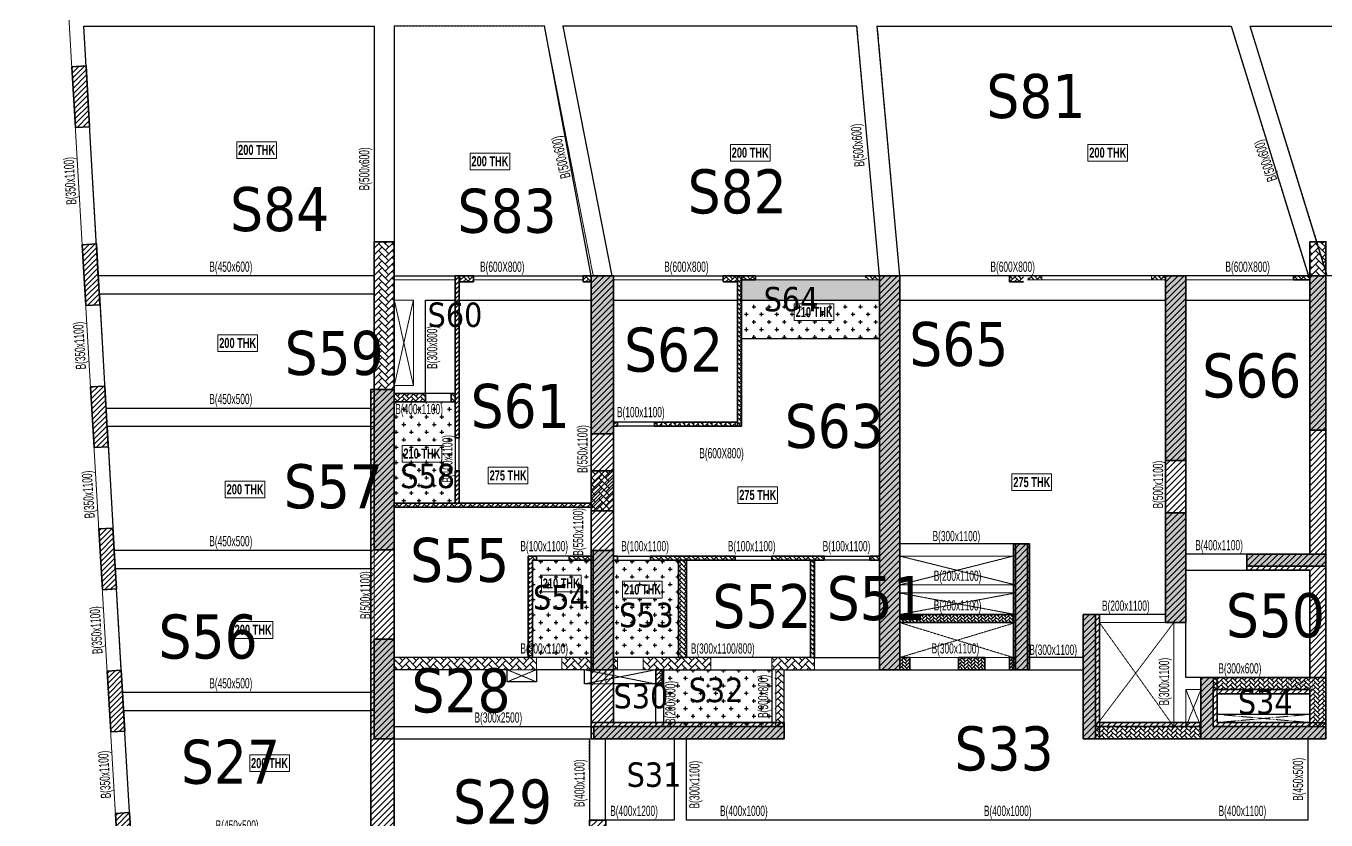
# Model space of a CAD drawing. Header units: millimetres. Extents: x 12 to 66676, y 38 to 58670.
# Drawn here: x 152 to 32175, y 19631 to 39182 of the extents above; entities that cross this region are included whole.
import ezdxf

# ---------------------------------------------------------------- set-up
doc = ezdxf.new("R2010")
doc.units = ezdxf.units.MM
doc.linetypes.add('HIDDEN', pattern=[0.375, 0.25, -0.125])
for name, color, linetype, lineweight in [('A-FLOR-IDEN', 11, 'Continuous', 9), ('A-HIDD-ABVE', 8, 'HIDDEN', 20), ('S-BEAM', 7, 'Continuous', 18), ('S-BEAM-IDEN', 2, 'Continuous', 9), ('S-COL HATCH', 9, 'Continuous', 0), ('S-COLS', 5, 'Continuous', 35), ('S-WALL', 4, 'Continuous', 18)]:
    doc.layers.add(name, color=color, linetype=linetype, lineweight=lineweight)
for name, color, linetype in [('changes', 7, 'Continuous'), ('S-CUTOUT', 1, 'Continuous'), ('SUNK SLAB', 8, 'Continuous')]:
    doc.layers.add(name, color=color, linetype=linetype)
doc.styles.add('Dim.s & Anno.(Misc.)', font='ARIALN.TTF')
doc.styles.add('Swis721 LtCn BT', font='swisscl.ttf', dxfattribs={"width": 0.9, "height": 233.355162})
doc.styles.add('Swis721 LtCn BT_B', font='', dxfattribs={"width": 0.9, "height": 246.918336})
doc.styles.get('Swis721 LtCn BT_B').set_extended_font_data('Swis721 LtCn BT', bold=True)
pattern_1 = [(45, (-31699446.87, 20890861.25), (-75.1300955, 75.1300955), [])]
pattern_2 = [(45, (-31802317.5, 20729084.55), (0, 169.7056275), [360, -120]), (135, (-31802232.65, 20729169.4), (1e-14, 169.7056275), [360, -120])]
pattern_3 = [(45, (-31802317.5, 20729084.55), (0, 113.13708499), [240, -80]), (135, (-31802260.93, 20729141.12), (9e-15, 113.13708499), [240, -80])]
pattern_4 = [(45, (-15037.47, -17858.63), (0, 107.76307), [228.6, -76.2]), (135, (-14983.584, -17804.75), (7e-15, 107.76307), [228.6, -76.2])]
pattern_5 = [(45, (-15037.89, -17858.63), (0, 107.76307), [228.6, -76.2]), (135, (-14984.01, -17804.744), (7e-15, 107.76307), [228.6, -76.2])]
pattern_6 = [(45, (-31235527.81, 20855355.09), (-66.29126074, 66.29126074), [])]
pattern_7 = [(0, (-31345463.11, 21127995.8), (187.5, 187.5), [93.75, -281.25]), (90, (-31345416.23, 21127948.93), (-187.5, 187.5), [93.75, -281.25])]
pattern_8 = [(45, (-31785796.62, 20745915.18), (0, 113.13708499), [240, -80]), (135, (-31785740.05, 20745971.75), (9e-15, 113.13708499), [240, -80])]

# ---------------------------------------------------------------- blocks, each defined once
blk = doc.blocks.new('A$Cd226b1b4')
at = {"layer": 'S-COL HATCH', "transparency": 33554687}
h = blk.add_hatch(dxfattribs=at)
h.set_pattern_fill('ANSI31', color=256, scale=850)
h.set_pattern_definition(pattern_1)
h.paths.add_polyline_path([(5425, 10925), (5425, 10525), (10175, 10525), (10175, 10925)])
h.paths.add_polyline_path([(5425, 10925), (5975, 10925), (5975, 21925), (5425, 21925)])
h = blk.add_hatch(dxfattribs=at)
h.set_pattern_fill('ANSI31', color=256, scale=850)
h.set_pattern_definition(pattern_1)
h.paths.add_polyline_path([(12525, 12225), (13025, 12225), (13025, 21925), (12525, 21925)])
h = blk.add_hatch(dxfattribs=at)
h.set_pattern_fill('ANSI31', color=256, scale=850)
h.set_pattern_definition(pattern_1)
h.paths.add_polyline_path([(19575, 13385), (20075, 13385), (20075, 21925), (19575, 21925)])
h = blk.add_hatch(dxfattribs=at)
h.set_pattern_fill('ANSI31', color=256, scale=850)
h.set_pattern_definition(pattern_1)
h.paths.add_polyline_path([(23525, 21925), (23125, 21925), (23125, 15075), (21575, 15075), (21575, 14675), (23125, 14675), (23125, 12035), (23525, 12035)])
h = blk.add_hatch(dxfattribs=at)
h.set_pattern_fill('ANSI31', color=256, scale=850)
h.set_pattern_definition(pattern_1)
h.paths.add_polyline_path([(5785, 7625), (5785, 8525), (5385, 8525), (5385, 8025), (575, 8025), (575, 19125), (0, 19129), (0, 7625)])
h = blk.add_hatch(dxfattribs=at)
h.set_pattern_fill('ANSI31', color=256, scale=850)
h.set_pattern_definition(pattern_1)
h.paths.add_polyline_path([(15825, 12225), (16225, 12225), (16225, 15325), (15825, 15325)])
h = blk.add_hatch(dxfattribs=at)
h.set_pattern_fill('ANSI31', color=256, scale=850)
h.set_pattern_definition(pattern_1)
h.paths.add_polyline_path([(17945, 13585), (17545, 13585), (17545, 10525), (17945, 10525), (17945, 10925)])
h = blk.add_hatch(dxfattribs=at)
h.set_pattern_fill('ANSI31', color=256, scale=850)
h.set_pattern_definition(pattern_1)
h.paths.add_polyline_path([(23525, 10525), (23525, 10925), (23125, 10925), (20845, 10925), (20845, 11635), (20845, 12035), (20445, 12035), (20445, 10925), (20445, 10525)])
h = blk.add_hatch(dxfattribs=at)
h.set_pattern_fill('ANSI31', color=256, scale=850)
h.set_pattern_definition([(45, (-31791544.17, 20890558.58), (-75.1300955, 75.1300955), [])])
h.paths.add_polyline_path([(20845, 11734), (23125, 11734), (23125, 11634), (20845, 11634)])
h = blk.add_hatch(dxfattribs=at)
h.set_pattern_fill('ANSI31', color=256, scale=850)
h.set_pattern_definition([(45, (-31794444.17, 20889749.36), (-75.1300955, 75.1300955), [])])
h.paths.add_polyline_path([(17945, 10925), (20445, 10925), (20445, 10824), (17945, 10824)])
at = {"layer": 'changes'}
for p, q in [((20845, 11635), (20845, 12035)), ((23125, 12035), (23525, 12035)), ((17945, 10925), (17945, 10525)), ((20445, 10925), (20445, 10525)), ((23125, 10925), (23525, 10925))]:
    blk.add_line(p, q, dxfattribs=at)
at = {"layer": 'S-COLS', "elevation": 0}
for points in [[(5425, 10925), (5425, 21925), (5975, 21925), (5975, 10925), (5425, 10925)], [(23525, 10525), (23525, 21925), (23125, 21925), (23125, 15075), (21575, 15075), (21575, 14675), (23125, 14675), (23125, 12035), (20445, 12035), (20445, 10925), (17945, 10925), (17945, 13585), (17545, 13585), (17545, 10525), (23525, 10525)]]:
    blk.add_lwpolyline(points, dxfattribs=at)
for points in [[(12525, 12225), (13025, 12225), (13025, 21925), (12525, 21925)], [(19575, 13385), (20075, 13385), (20075, 21925), (19575, 21925)], [(0, 7629), (5785, 7625), (5785, 8525), (5385, 8525), (5385, 8025), (575, 8025), (575, 19125), (0, 19129)], [(15825, 15325), (16225, 15325), (16225, 12225), (15825, 12225)], [(23125, 11635), (20845, 11635), (20845, 10925), (23125, 10925)], [(10175, 10925), (5425, 10925), (5425, 10525), (10175, 10525)]]:
    blk.add_lwpolyline(points, close=True, dxfattribs=at)
blk = doc.blocks.new('A$Cbe320e20')
at = {"layer": 'S-COL HATCH'}
h = blk.add_hatch(dxfattribs=at)
h.set_pattern_fill('AR-HBONE', color=256, scale=30)
h.set_pattern_definition(pattern_2)
h.paths.add_polyline_path([(-7796, 17040), (-7296, 17040), (-7296, 13401), (-7796, 13401)])
h = blk.add_hatch(dxfattribs=at)
h.set_pattern_fill('AR-HBONE', color=256, scale=30)
h.set_pattern_definition(pattern_2)
h.paths.add_polyline_path([(15654, 17040), (15254, 17040), (15254, 16206), (15254, 16206), (15654, 16206)])
at = {"layer": 'S-COL HATCH', "transparency": 33554687}
h = blk.add_hatch(color=256, dxfattribs=at)
h.dxf.hatch_style = 1
h.paths.add_polyline_path([(-1896, 16200), (-2446, 16200), (-2446, 12310), (-1896, 12310)])
h = blk.add_hatch(color=256, dxfattribs=at)
h.dxf.hatch_style = 1
h.paths.add_polyline_path([(4654, 6500), (5154, 6500), (5154, 16200), (4654, 16200)])
h = blk.add_hatch(color=256, dxfattribs=at)
h.dxf.hatch_style = 1
h.paths.add_polyline_path([(11704, 11650), (12204, 11650), (12204, 16200), (11704, 16200)])
h = blk.add_hatch(color=256, dxfattribs=at)
h.dxf.hatch_style = 1
h.paths.add_polyline_path([(15254, 16206), (15654, 16206), (15654, 12400), (15254, 12400)])
h = blk.add_hatch(color=256, dxfattribs=at)
h.dxf.hatch_style = 1
h.paths.add_polyline_path([(-7296, 13401), (-7796, 13401), (-7796, 9451), (-7296, 9451)])
at = {"layer": 'S-COL HATCH'}
h = blk.add_hatch(dxfattribs=at)
h.set_pattern_fill('AR-HBONE', color=256, scale=30)
h.set_pattern_definition(pattern_2)
h.paths.add_polyline_path([(-1896, 11400), (-2446, 11400), (-2446, 10410), (-1896, 10410)])
at = {"layer": 'S-COL HATCH', "transparency": 33554687}
h = blk.add_hatch(color=256, dxfattribs=at)
h.dxf.hatch_style = 1
h.paths.add_polyline_path([(12204, 10360), (11704, 10360), (11704, 7660), (12204, 7660)])
h = blk.add_hatch(color=256, dxfattribs=at)
h.dxf.hatch_style = 1
h.paths.add_polyline_path([(-1896, 9200), (-1896, 9200), (-1896, 9300), (-1896, 9440), (-2396, 9440), (-2396, 6500), (-1896, 6500)])
h = blk.add_hatch(color=256, dxfattribs=at)
h.dxf.hatch_style = 1
h.paths.add_polyline_path([(8304, 6500), (8304, 9600), (8004, 9600), (8004, 6500)])
h = blk.add_hatch(color=256, dxfattribs=at)
h.dxf.hatch_style = 1
h.paths.add_polyline_path([(15654, 9350), (13704, 9350), (13704, 9050), (15654, 9050)])
at = {"layer": 'S-COL HATCH'}
h = blk.add_hatch(dxfattribs=at)
h.set_pattern_fill('AR-HBONE', color=256, scale=15)
h.set_pattern_definition([(45, (-31365336.03, 20949949.553), (0, 84.85281374), [180, -60]), (135, (-31365293.6, 20949991.98), (7e-15, 84.85281374), [180, -60])])
h.paths.add_polyline_path([(5154, 7860), (5154, 7660), (8004, 7660), (8004, 7860)])
at = {"layer": 'S-COL HATCH', "transparency": 33554687}
h = blk.add_hatch(color=256, dxfattribs=at)
h.dxf.hatch_style = 1
h.paths.add_polyline_path([(9974, 7860), (9674, 7860), (9674, 4800), (9974, 4800), (9974, 5100)])
h = blk.add_hatch(color=256, dxfattribs=at)
h.dxf.hatch_style = 1
h.paths.add_polyline_path([(-7796, 4800), (-7296, 4800), (-7296, 7251), (-7796, 7251)])
at = {"layer": 'S-COL HATCH'}
h = blk.add_hatch(dxfattribs=at)
h.set_pattern_fill('AR-HBONE', color=256, scale=30)
h.set_pattern_definition(pattern_2)
h.paths.add_polyline_path([(-3786, 6799), (-7294, 6799), (-7294, 6501), (-3786, 6501)])
h = blk.add_hatch(dxfattribs=at)
h.set_pattern_fill('AR-HBONE', color=256, scale=30)
h.set_pattern_definition(pattern_2)
h.paths.add_polyline_path([(-2396, 6799), (-3166, 6799), (-3166, 6499), (-2615, 6499), (-2615, 6500), (-2396, 6500)])
h = blk.add_hatch(dxfattribs=at)
h.set_pattern_fill('AR-HBONE', color=256, scale=30)
h.set_pattern_definition(pattern_2)
h.paths.add_polyline_path([(-1795, 6800), (-1896, 6800), (-1896, 6500), (-1795, 6500)])
h = blk.add_hatch(dxfattribs=at)
h.set_pattern_fill('AR-HBONE', color=256, scale=30)
h.set_pattern_definition(pattern_2)
h.paths.add_polyline_path([(504, 6800), (-1165, 6800), (-1165, 6500), (504, 6500)])
h = blk.add_hatch(dxfattribs=at)
h.set_pattern_fill('AR-HBONE', color=256, scale=30)
h.set_pattern_definition(pattern_2)
h.paths.add_polyline_path([(2004, 6800), (2004, 6500), (3054, 6500), (3054, 6800)])
h = blk.add_hatch(dxfattribs=at)
h.set_pattern_fill('AR-HBONE', color=256, scale=15)
h.set_pattern_definition([(45, (-31367286.02, 20948789.55), (0, 84.85281374), [180, -60]), (135, (-31367243.596, 20948831.98), (7e-15, 84.85281374), [180, -60])])
h.paths.add_polyline_path([(5154, 6800), (5154, 6500), (5404, 6500), (5404, 6800)])
h = blk.add_hatch(dxfattribs=at)
h.set_pattern_fill('AR-HBONE', color=256, scale=15)
h.set_pattern_definition([(45, (-31365336.03, 20948789.553), (0, 84.85281374), [180, -60]), (135, (-31365293.6, 20948831.98), (7e-15, 84.85281374), [180, -60])])
h.paths.add_polyline_path([(6604, 6800), (6604, 6500), (7254, 6500), (7254, 6800)])
h = blk.add_hatch(dxfattribs=at)
h.set_pattern_fill('AR-HBONE', color=256, scale=15)
h.set_pattern_definition([(45, (-31364586.025, 20948789.55), (0, 84.85281374), [180, -60]), (135, (-31364543.6, 20948831.98), (7e-15, 84.85281374), [180, -60])])
h.paths.add_polyline_path([(7854, 6800), (7854, 6500), (8004, 6500), (8004, 6800)])
h = blk.add_hatch(dxfattribs=at)
h.set_pattern_fill('AR-HBONE', color=256, scale=20)
h.set_pattern_definition([(45, (-31797377.5, 20724184.55), (0, 113.13708499), [240, -80]), (135, (-31797320.93, 20724241.12), (9e-15, 113.13708499), [240, -80])])
h.paths.add_polyline_path([(-696, 6150), (-696, 6500), (-856, 6500), (-856, 6150)])
h = blk.add_hatch(dxfattribs=at)
h.set_pattern_fill('AR-HBONE', color=256, scale=30)
h.set_pattern_definition(pattern_2)
h.paths.add_polyline_path([(2304, 6500), (2104, 6500), (2104, 5100), (2304, 5100)])
at = {"layer": 'S-COL HATCH', "transparency": 33554687}
h = blk.add_hatch(color=256, dxfattribs=at)
h.dxf.hatch_style = 1
h.paths.add_polyline_path([(12574, 6310), (12874, 6310), (12874, 5100), (15654, 5100), (15654, 4800), (12574, 4800)])
at = {"layer": 'S-COL HATCH'}
h = blk.add_hatch(dxfattribs=at)
h.set_pattern_fill('AR-HBONE', color=256, scale=20)
h.set_pattern_definition(pattern_3)
h.paths.add_polyline_path([(15254, 6010), (15254, 5100), (15254, 5100), (15254, 5100), (15654, 5100), (15654, 6310), (12874, 6310), (12874, 6010), (12874, 6010)])
at = {"layer": 'S-COL HATCH', "transparency": 33554687}
h = blk.add_hatch(color=256, dxfattribs=at)
h.dxf.hatch_style = 1
h.paths.add_polyline_path([(2304, 5100), (2104, 5100), (-2086, 5100), (-2086, 4800), (2304, 4800)])
h.paths.add_polyline_path([(-2086, 5100), (-2385, 5100), (-2385, 4800), (-2086, 4800)])
at = {"layer": 'S-COL HATCH'}
h = blk.add_hatch(dxfattribs=at)
h.set_pattern_fill('AR-HBONE', color=256, scale=20)
h.set_pattern_definition(pattern_3)
h.paths.add_polyline_path([(12574, 5100), (9974, 5100), (9974, 4800), (12574, 4800)])
at = {"layer": 'S-WALL'}
h = blk.add_hatch(dxfattribs=at)
h.set_pattern_fill('FP_1', color=1, style=0, pattern_type=2)
h.set_pattern_definition(pattern_4)
h.paths.add_polyline_path([(-5695, 16050), (-5345, 16050), (-5345, 16200), (-5695, 16200)])
h = blk.add_hatch(dxfattribs=at)
h.set_pattern_fill('FP_1', color=1, style=0, pattern_type=2)
h.set_pattern_definition(pattern_4)
h.paths.add_polyline_path([(-5695, 16050), (-5345, 16050), (-5345, 16200), (-5695, 16200)])
h = blk.add_hatch(dxfattribs=at)
h.set_pattern_fill('FP_1', color=1, style=0, pattern_type=2)
h.set_pattern_definition(pattern_4)
h.paths.add_polyline_path([(-2445, 16050), (-2445, 16200), (-2645, 16200), (-2645, 16050)])
h = blk.add_hatch(dxfattribs=at)
h.set_pattern_fill('FP_1', color=1, style=0, pattern_type=2)
h.set_pattern_definition(pattern_4)
h.paths.add_polyline_path([(-2445, 16050), (-2445, 16200), (-2645, 16200), (-2645, 16050)])
h = blk.add_hatch(dxfattribs=at)
h.set_pattern_fill('FP_1', color=1, style=0, pattern_type=2)
h.set_pattern_definition(pattern_4)
h.paths.add_polyline_path([(1155, 16050), (1155, 16200), (805, 16200), (805, 16050)])
h = blk.add_hatch(dxfattribs=at)
h.set_pattern_fill('FP_1', color=1, style=0, pattern_type=2)
h.set_pattern_definition(pattern_4)
h.paths.add_polyline_path([(1155, 16050), (1155, 16200), (805, 16200), (805, 16050)])
h = blk.add_hatch(dxfattribs=at)
h.set_pattern_fill('FP_1', color=1, style=0, pattern_type=2)
h.set_pattern_definition(pattern_4)
h.paths.add_polyline_path([(1605, 16100), (1605, 16200), (1255, 16200), (1255, 16100)])
h = blk.add_hatch(dxfattribs=at)
h.set_pattern_fill('FP_1', color=1, style=0, pattern_type=2)
h.set_pattern_definition(pattern_4)
h.paths.add_polyline_path([(1605, 16100), (1605, 16200), (1255, 16200), (1255, 16100)])
h = blk.add_hatch(dxfattribs=at)
h.set_pattern_fill('FP_1', color=1, style=0, pattern_type=2)
h.set_pattern_definition(pattern_4)
h.paths.add_polyline_path([(4655, 16100), (4655, 16200), (4305, 16200), (4305, 16100)])
h = blk.add_hatch(dxfattribs=at)
h.set_pattern_fill('FP_1', color=1, style=0, pattern_type=2)
h.set_pattern_definition(pattern_4)
h.paths.add_polyline_path([(4655, 16100), (4655, 16200), (4305, 16200), (4305, 16100)])
h = blk.add_hatch(dxfattribs=at)
h.set_pattern_fill('FP_1', color=1, style=0, pattern_type=2)
h.set_pattern_definition(pattern_5)
h.paths.add_polyline_path([(8205, 16050), (8205, 16200), (7855, 16200), (7855, 16050)])
h = blk.add_hatch(dxfattribs=at)
h.set_pattern_fill('FP_1', color=1, style=0, pattern_type=2)
h.set_pattern_definition(pattern_5)
h.paths.add_polyline_path([(8205, 16050), (8205, 16200), (7855, 16200), (7855, 16050)])
h = blk.add_hatch(dxfattribs=at)
h.set_pattern_fill('FP_1', color=1, style=0, pattern_type=2)
h.set_pattern_definition([(45, (-18086.774, -17858.63), (0, 107.76307), [228.6, -76.2]), (135, (-18032.89, -17804.745), (7e-15, 107.76307), [228.6, -76.2])])
h.paths.add_polyline_path([(8656, 16100), (8656, 16200), (8306, 16200), (8306, 16100)])
h = blk.add_hatch(dxfattribs=at)
h.set_pattern_fill('FP_1', color=1, style=0, pattern_type=2)
h.set_pattern_definition(pattern_4)
h.paths.add_polyline_path([(11705, 16100), (11705, 16200), (11355, 16200), (11355, 16100)])
h = blk.add_hatch(dxfattribs=at)
h.set_pattern_fill('FP_1', color=1, style=0, pattern_type=2)
h.set_pattern_definition(pattern_4)
h.paths.add_polyline_path([(11705, 16100), (11705, 16200), (11355, 16200), (11355, 16100)])
h = blk.add_hatch(dxfattribs=at)
h.set_pattern_fill('FP_1', color=1, style=0, pattern_type=2)
h.set_pattern_definition(pattern_4)
h.paths.add_polyline_path([(15255, 16100), (15255, 16200), (14855, 16200), (14855, 16100)])
h = blk.add_hatch(dxfattribs=at)
h.set_pattern_fill('FP_1', color=1, style=0, pattern_type=2)
h.set_pattern_definition(pattern_4)
h.paths.add_polyline_path([(15255, 16100), (15255, 16200), (14855, 16200), (14855, 16100)])
at = {"layer": 'changes'}
for p, q in [((15254, 16206), (15654, 16206)), ((15654, 5100), (15654, 4800))]:
    blk.add_line(p, q, dxfattribs=at)
blk.add_lwpolyline([(12574, 6310), (12874, 6310), (12874, 5100), (15654, 5100), (15654, 4800), (12574, 4800)], close=True, dxfattribs=at)
at = {"layer": 'S-BEAM', "color": 5}
for points in [[(-3796, 6801), (-7294, 6801), (-7294, 6501), (-3796, 6501)], [(-1896, 6800), (-1795, 6800), (-1795, 6500), (-1896, 6500)], [(-1165, 6800), (504, 6800), (504, 6500), (-1165, 6500)]]:
    blk.add_lwpolyline(points, close=True, dxfattribs=at)
at = {"layer": 'S-BEAM', "color": 5, "elevation": 0}
for points in [[(-3166, 6800), (-2396, 6800), (-2396, 6499), (-3166, 6499)], [(2004, 6800), (3054, 6800), (3054, 6500), (2004, 6500)], [(2104, 6500), (2304, 6500), (2304, 5100), (2104, 5100)]]:
    blk.add_lwpolyline(points, close=True, dxfattribs=at)
at = {"layer": 'S-COL HATCH'}
blk.add_line((12874, 6010), (12874, 6310), dxfattribs=at)
at = {"layer": 'S-COLS'}
for p, q in [((-7296, 17040), (-7296, 17040)), ((-7296, 13401), (-7796, 13401)), ((-2385, 4800), (-2385, 5100)), ((9974, 5100), (9974, 4800))]:
    blk.add_line(p, q, dxfattribs=at)
for points in [[(-7296, 17040), (-7296, 9451), (-7796, 9451), (-7796, 17040)], [(15254, 17040), (15654, 17040), (15654, 12400), (15254, 12400)], [(-2446, 16200), (-1896, 16200), (-1896, 12310), (-2446, 12310)], [(11704, 11650), (12204, 11650), (12204, 16200), (11704, 16200)], [(-2446, 11400), (-1896, 11400), (-1896, 10410), (-2446, 10410)], [(11704, 10360), (11704, 7660), (12204, 7660), (12204, 10360)], [(15654, 9350), (13704, 9350), (13704, 9050), (15654, 9050)], [(9674, 7860), (9674, 4800), (15654, 4800), (15654, 6310), (12574, 6310), (12574, 5100), (9974, 5100), (9974, 7860), (9674, 7860)], [(-7796, 7251), (-7296, 7251), (-7296, 4800), (-7796, 4800)], [(15254, 6010), (12874, 6010), (12874, 5100), (15254, 5100)]]:
    blk.add_lwpolyline(points, close=True, dxfattribs=at)
at = {"layer": 'S-COLS', "elevation": 0}
for points in [[(4654, 6500), (5154, 6500), (5154, 16200), (4654, 16200)], [(8004, 9600), (8304, 9600), (8304, 6500), (8004, 6500)], [(8004, 7660), (5154, 7660), (5154, 7860), (8004, 7860)], [(5404, 6500), (5154, 6500), (5154, 6800), (5404, 6800)], [(7254, 6500), (6604, 6500), (6604, 6800), (7254, 6800)], [(8004, 6500), (7854, 6500), (7854, 6800), (8004, 6800)], [(-856, 6500), (-696, 6500), (-696, 6150), (-856, 6150)]]:
    blk.add_lwpolyline(points, close=True, dxfattribs=at)
at = {"layer": 'S-COLS'}
blk.add_lwpolyline([(-2396, 6500), (-2396, 9440), (-1896, 9440), (-1896, 6500), (-2446, 6500)], dxfattribs=at)
at = {"layer": 'S-COLS', "elevation": 0}
blk.add_lwpolyline([(-2385, 4800), (2304, 4800), (2304, 5100), (-2385, 5100)], dxfattribs=at)
at = {"layer": 'S-CUTOUT', "const_width": 10}
blk.add_lwpolyline([(14729, 6310), (15329, 6310), (15329, 6010), (14729, 6010)], close=True, dxfattribs=at)
for points in [[(14729, 6310), (15329, 6010)], [(15329, 6310), (14729, 6010)]]:
    blk.add_lwpolyline(points, dxfattribs=at)
at = {"layer": 'S-WALL', "color": 7}
for p, q in [((-7295, 16200), (-5795, 16200)), ((-5795, 16100), (-7295, 16100)), ((-5345, 16200), (-2645, 16200)), ((-2645, 16100), (-5345, 16100)), ((-1895, 16200), (805, 16200)), ((805, 16100), (-1895, 16100)), ((1605, 16200), (4305, 16200)), ((4654, 16100), (1605, 16100)), ((8304, 16200), (11355, 16200)), ((11704, 16100), (8304, 16100)), ((8655, 16200), (8655, 16100)), ((11355, 16200), (11355, 16100)), ((12205, 16200), (11355, 16200)), ((12205, 16200), (14855, 16200)), ((14855, 16100), (12205, 16100))]:
    blk.add_line(p, q, dxfattribs=at)
at = {"layer": 'S-WALL', "color": 5, "lineweight": 35}
for p, q in [((-5345, 16200), (-5795, 16200)), ((-5695, 16050), (-5345, 16050)), ((-5345, 16050), (-5345, 16200)), ((-2645, 16200), (-2645, 16050)), ((-2645, 16050), (-2445, 16050)), ((805, 16200), (805, 16050)), ((805, 16050), (1155, 16050)), ((1255, 16100), (1605, 16100)), ((1605, 16100), (1605, 16200))]:
    blk.add_line(p, q, dxfattribs=at)
at = {"layer": 'S-WALL', "lineweight": 35}
for p, q in [((-1895, 16200), (-2645, 16200)), ((1605, 16200), (805, 16200)), ((5155, 16200), (4305, 16200)), ((7855, 16200), (7855, 16050)), ((7855, 16050), (8205, 16050)), ((15255, 16200), (14855, 16200)), ((14855, 16200), (14855, 16100)), ((14855, 16100), (15255, 16100))]:
    blk.add_line(p, q, dxfattribs=at)
blk = doc.blocks.new('A$Cd8a5d3b5')
at = {"layer": 'S-COL HATCH', "transparency": 33554687}
h = blk.add_hatch(dxfattribs=at)
h.set_pattern_fill('ANSI31', color=256, scale=750)
h.set_pattern_definition(pattern_6)
h.paths.add_polyline_path([(-15239, 21348), (-15152, 19851), (-14802, 19871), (-14890, 21369)])
h = blk.add_hatch(dxfattribs=at)
h.set_pattern_fill('ANSI31', color=256, scale=750)
h.set_pattern_definition(pattern_6)
h.paths.add_polyline_path([(-14983, 16966), (-14896, 15469), (-14547, 15489), (-14634, 16986)])
h = blk.add_hatch(dxfattribs=at)
h.set_pattern_fill('ANSI31', color=256, scale=750)
h.set_pattern_definition(pattern_6)
h.paths.add_polyline_path([(-14779, 13466), (-14692, 11969), (-14342, 11989), (-14430, 13486)])
h = blk.add_hatch(dxfattribs=at)
h.set_pattern_fill('ANSI31', color=256, scale=750)
h.set_pattern_definition(pattern_6)
h.paths.add_polyline_path([(-14575, 9966), (-14488, 8469), (-14138, 8489), (-14226, 9986)])
h = blk.add_hatch(dxfattribs=at)
h.set_pattern_fill('ANSI31', color=256, scale=750)
h.set_pattern_definition(pattern_6)
h.paths.add_polyline_path([(-14371, 6466), (-14283, 4969), (-13934, 4989), (-14021, 6486)])
h = blk.add_hatch(dxfattribs=at)
h.set_pattern_fill('ANSI31', color=256, scale=750)
h.set_pattern_definition(pattern_6)
h.paths.add_polyline_path([(-14166, 2964), (-14079, 1466), (-13730, 1486), (-13817, 2984)])
at = {"layer": 'S-COLS', "elevation": 0}
for points in [[(-15239, 21348), (-14890, 21369), (-14802, 19871), (-15152, 19851)], [(-14983, 16966), (-14634, 16986), (-14547, 15489), (-14896, 15469)], [(-14779, 13466), (-14430, 13486), (-14342, 11989), (-14692, 11969)], [(-14575, 9966), (-14226, 9986), (-14138, 8489), (-14488, 8469)], [(-14371, 6466), (-14021, 6486), (-13934, 4989), (-14283, 4969)], [(-14166, 2964), (-13817, 2984), (-13730, 1486), (-14079, 1466)]]:
    blk.add_lwpolyline(points, close=True, dxfattribs=at)

msp = doc.modelspace()

# ---------------------------------------------------------------- hatches: boundary and pattern name
at = {"layer": 'changes'}
h = msp.add_hatch(dxfattribs=at)
h.set_pattern_fill('CROSS', color=256, scale=750, style=0)
h.set_pattern_definition([(0, (-31345463.11, 21127562.5), (187.5, 187.5), [93.75, -281.25]), (90, (-31345416.23, 21127515.62), (-187.5, 187.5), [93.75, -281.25])])
h.paths.add_polyline_path([(15865, 23331), (15865, 21931), (18625, 21931), (18625, 23331)])
h.paths.add_polyline_path([(16292, 21932), (16292, 23206), (15765, 23206), (15765, 21932)], flags=9)
at = {"layer": 'S-COL HATCH'}
h = msp.add_hatch(dxfattribs=at)
h.set_pattern_fill('AR-HBONE', color=256, scale=20)
h.set_pattern_definition(pattern_8)
h.paths.add_polyline_path([(10825, 33031), (10725, 33031), (10725, 29041), (10825, 29041)])
h = msp.add_hatch(dxfattribs=at)
h.set_pattern_fill('AR-HBONE', color=256, scale=20)
h.set_pattern_definition(pattern_8)
h.paths.add_polyline_path([(17775, 33031), (17675, 33031), (17675, 29331), (17775, 29331)])
h = msp.add_hatch(dxfattribs=at)
h.set_pattern_fill('AR-HBONE', color=256, scale=20)
h.set_pattern_definition([(45, (-31787196.66, 20745915.2), (0, 113.13708499), [240, -80]), (135, (-31787140.09, 20745971.77), (9e-15, 113.13708499), [240, -80])])
h.paths.add_polyline_path([(9225, 30131), (9225, 29931), (9995, 29931), (9995, 30131)])
h = msp.add_hatch(dxfattribs=at)
h.set_pattern_fill('AR-HBONE', color=256, scale=20)
h.set_pattern_definition(pattern_8)
h.paths.add_polyline_path([(10625, 30131), (10625, 29931), (10725, 29931), (10725, 30131)])
h = msp.add_hatch(dxfattribs=at)
h.set_pattern_fill('AR-HBONE', color=256, scale=15)
h.set_pattern_definition([(45, (-31345463.03, 21127995.804), (0, 84.85281374), [180, -60]), (135, (-31345420.605, 21128038.23), (7e-15, 84.85281374), [180, -60])])
h.paths.add_polyline_path([(14725, 29431), (14625, 29431), (14625, 29331), (14725, 29331)])
h = msp.add_hatch(dxfattribs=at)
h.set_pattern_fill('AR-HBONE', color=256, scale=20)
h.set_pattern_definition(pattern_8)
h.paths.add_polyline_path([(17675, 29431), (15635, 29431), (15635, 29331), (17675, 29331)])
h = msp.add_hatch(dxfattribs=at)
h.set_pattern_fill('AR-HBONE', color=256, scale=20)
h.set_pattern_definition(pattern_8)
h.paths.add_polyline_path([(10825, 28231), (10725, 28231), (10725, 27431), (10825, 27431)])
h = msp.add_hatch(dxfattribs=at)
h.set_pattern_fill('AR-HBONE', color=256, scale=20)
h.set_pattern_definition(pattern_8)
h.paths.add_polyline_path([(14125, 27431), (9225, 27431), (9225, 27331), (14125, 27331)])
h = msp.add_hatch(dxfattribs=at)
h.set_pattern_fill('AR-HBONE', color=256, scale=20)
h.set_pattern_definition(pattern_8)
h.paths.add_polyline_path([(12625, 26031), (12725, 26031), (12725, 26131), (12525, 26131), (12525, 23632), (12625, 23632)])
h = msp.add_hatch(dxfattribs=at)
h.set_pattern_fill('AR-HBONE', color=256, scale=20)
h.set_pattern_definition(pattern_8)
h.paths.add_polyline_path([(14125, 26131), (13535, 26131), (13535, 26031), (14125, 26031)])
h = msp.add_hatch(dxfattribs=at)
h.set_pattern_fill('AR-HBONE', color=256, scale=20)
h.set_pattern_definition(pattern_8)
h.paths.add_polyline_path([(17625, 26031), (17625, 26131), (15535, 26131), (15535, 26031)])
h = msp.add_hatch(dxfattribs=at)
h.set_pattern_fill('AR-HBONE', color=256, scale=20)
h.set_pattern_definition(pattern_8)
h.paths.add_polyline_path([(16226, 23631), (16425, 23631), (16425, 26031), (16226, 26031)])
h = msp.add_hatch(dxfattribs=at)
h.set_pattern_fill('AR-HBONE', color=256, scale=20)
h.set_pattern_definition(pattern_8)
h.paths.add_polyline_path([(19815, 26131), (18525, 26131), (18525, 26031), (19815, 26031)])
h = msp.add_hatch(dxfattribs=at)
h.set_pattern_fill('AR-HBONE', color=256, scale=20)
h.set_pattern_definition(pattern_8)
h.paths.add_polyline_path([(19575, 26031), (19475, 26031), (19475, 23631), (19575, 23631)])
h = msp.add_hatch(dxfattribs=at)
h.set_pattern_fill('AR-HBONE', color=256, scale=20)
h.set_pattern_definition(pattern_8)
h.paths.add_polyline_path([(21175, 26131), (20935, 26131), (20935, 26031), (21175, 26031)])
at = {"layer": 'SUNK SLAB'}
h = msp.add_hatch(dxfattribs=at)
h.set_pattern_fill('CROSS', color=8, scale=750, style=0)
h.set_pattern_definition([(0, (-31785794, 20900855.5), (187.5, 187.5), [93.75, -281.25]), (90, (-31785747.13, 20900808.62), (-187.5, 187.5), [93.75, -281.25])])
h.paths.add_polyline_path([(21175, 32931), (17775, 32931), (17775, 32431), (21175, 32431)])
h.paths.add_polyline_path([(52776, 32931), (49376, 32931), (49376, 32431), (52776, 32431)])
h = msp.add_hatch(dxfattribs=at)
h.set_pattern_fill('CROSS', color=8, scale=750, style=0)
h.set_pattern_definition([(0, (-31345463.11, 21127895.8), (187.5, 187.5), [93.75, -281.25]), (90, (-31345416.23, 21127848.93), (-187.5, 187.5), [93.75, -281.25])])
h.paths.add_polyline_path([(21175, 31481), (21175, 32431), (17775, 32431), (17775, 31481)])
h = msp.add_hatch(dxfattribs=at)
h.set_pattern_fill('CROSS', color=8, scale=750, style=0)
h.set_pattern_definition(pattern_7)
h.paths.add_polyline_path([(9225, 27431), (10725, 27431), (10725, 29931), (9225, 29931)])
h = msp.add_hatch(dxfattribs=at)
h.set_pattern_fill('CROSS', color=8, scale=750, style=0)
h.set_pattern_definition(pattern_7)
h.paths.add_polyline_path([(14125, 26031), (12625, 26031), (12625, 23631), (14125, 23631)])
h = msp.add_hatch(dxfattribs=at)
h.set_pattern_fill('CROSS', color=8, scale=750, style=0)
h.set_pattern_definition(pattern_7)
h.paths.add_polyline_path([(16226, 26031), (14625, 26031), (14625, 23631), (16226, 23631)])

# ---------------------------------------------------------------- linework, layer by layer
at = {"layer": 'A-FLOR-IDEN', "color": 8, "elevation": 0, "flags": 128}
for points in [[(6322, 36333), (6322, 35921), (5345, 35921), (5345, 36333)], [(6322, 36333), (6322, 35921), (5345, 35921), (5345, 36333)], [(18480, 36266), (18480, 35854), (17503, 35854), (17503, 36266)], [(18480, 36266), (18480, 35854), (17503, 35854), (17503, 36266)], [(27288, 36266), (27288, 35854), (26310, 35854), (26310, 36266)], [(27288, 36266), (27288, 35854), (26310, 35854), (26310, 36266)], [(12069, 36053), (12069, 35641), (11092, 35641), (11092, 36053)], [(12069, 36053), (12069, 35641), (11092, 35641), (11092, 36053)], [(19078, 32339), (19078, 31927), (20055, 31927), (20055, 32339)], [(5856, 31579), (5856, 31167), (4879, 31167), (4879, 31579)], [(9415, 28856), (9415, 28444), (10393, 28444), (10393, 28856)], [(11539, 28318), (11539, 27906), (12517, 27906), (12517, 28318)], [(6039, 27976), (6039, 27564), (5061, 27564), (5061, 27976)], [(24439, 28152), (24439, 27741), (25416, 27741), (25416, 28152)], [(17688, 27837), (17688, 27425), (18666, 27425), (18666, 27837)], [(12849, 25659), (12849, 25247), (13826, 25247), (13826, 25659)], [(14849, 25509), (14849, 25097), (15827, 25097), (15827, 25509)], [(6236, 24516), (6236, 24104), (5259, 24104), (5259, 24516)], [(6640, 21234), (6640, 20822), (5662, 20822), (5662, 21234)]]:
    msp.add_lwpolyline(points, close=True, dxfattribs=at)
at = {"layer": 'A-HIDD-ABVE', "linetype": 'HIDDEN'}
for p, q in [((9695, 32431, 0), (9225, 30331, 0)), ((9695, 30331, 0), (9225, 32431, 0)), ((21675, 26131, 0), (24525, 25421, 0)), ((21675, 25421, 0), (24475, 26131, 0)), ((24525, 26131, 0), (24525, 26131, 0)), ((21675, 25221, 0), (24525, 24691, 0)), ((21675, 24691, 0), (24525, 25221)), ((21675, 24491, 0), (24475, 23631, 0)), ((21675, 23631, 0), (24525, 24491, 0)), ((26495, 21931, 0), (28425, 24491, 0)), ((26595, 24491, 0), (28425, 21931, 0)), ((12002, 23032, 0), (12725, 23332, 0)), ((12725, 23032, 0), (12002, 23332, 0)), ((15665, 22981, 0), (13906, 23332, 0)), ((13906, 22981, 0), (15665, 23331, 0)), ((28725, 22841, 0), (29095, 21931, 0)), ((28725, 21931, 0), (29095, 22841, 0)), ((29495, 22232, 0), (31775, 22031, 0)), ((29495, 22031, 0), (31775, 22232, 0))]:
    msp.add_line(p, q, dxfattribs=at)
at = {"layer": 'changes', "color": 1, "elevation": 0}
for points in [[(1574, 39181), (8725, 39181), (8725, 33031), (1933, 33031)], [(9225, 39181), (9225, 33031), (14075, 33031), (12921, 39183)], [(13380, 39181), (14584, 33031), (21175, 33031), (20620, 39181)], [(21122, 39181), (29836, 39181), (31740, 33031), (21675, 33031)], [(1959, 32581), (2122, 29774), (8650, 29774), (8650, 30235), (8725, 30234), (8725, 32581)], [(9995, 32431), (10725, 32431), (10725, 30131), (9995, 30131)], [(10825, 32431), (14075, 32431), (14075, 27431), (10825, 27431)], [(14625, 32431), (17675, 32431), (17675, 29431), (14625, 29431)], [(17775, 32431), (21175, 32431), (21175, 31481), (17775, 31481)], [(21675, 32431), (28225, 32431), (28225, 24691), (26195, 24691), (26195, 23631), (24875, 23631), (24875, 26431), (21675, 26431)], [(28725, 32431), (31775, 32431), (31775, 26181), (28725, 26181)], [(14625, 29331), (14625, 26131), (21175, 26131), (21175, 31481), (17775, 31481), (17775, 29331)], [(9225, 29931), (10725, 29931), (10725, 27431), (9225, 27431)], [(2149, 29324), (2327, 26274), (8650, 26274), (8650, 29324)], [(12525, 23632), (9226, 23630), (9226, 27331), (14075, 27331), (14075, 26131), (12525, 26131)], [(12625, 26031), (14075, 26031), (14075, 23631), (12625, 23631)], [(14625, 26031), (16226, 26031), (16226, 23631), (14625, 23631)], [(16425, 26031), (19475, 26031), (19475, 23631), (16425, 23631)], [(19575, 26031), (19575, 23631), (21175, 23631), (21175, 26031)], [(28725, 25781), (31775, 25781), (31775, 23141), (28725, 23141)], [(15865, 23331), (18525, 23331), (18525, 22031), (15865, 22031)], [(31725, 21631), (31725, 19631), (16421, 19631), (16421, 21631), (18825, 21631), (18825, 23331), (26195, 23331), (26195, 21631)], [(14625, 22981), (14625, 22031), (15665, 22031), (15665, 22981)], [(29495, 22741), (31775, 22741), (31775, 22232), (29495, 22232)], [(9225, 21631), (14035, 21631), (14035, 19131), (9225, 19131)], [(14425, 21631), (16121, 21631), (16121, 19631), (14425, 19631)]]:
    msp.add_lwpolyline(points, close=True, dxfattribs=at)
for points in [[(30307, 39181), (37620, 39181), (38324, 33031), (32202, 33031), (30307, 39181)], [(2353, 25824), (8650, 25824), (8650, 22774), (2531, 22774), (2383, 25320), (2353, 25824)], [(9225, 23332), (9225, 21931), (14075, 21931), (14075, 22981), (13906, 22981), (13906, 23329), (12725, 23332), (12725, 23032), (12002, 23032), (12005, 23330), (9227, 23332)], [(2557, 22324), (8650, 22324), (8650, 19274), (2735, 19274), (2557, 22324)]]:
    msp.add_lwpolyline(points, dxfattribs=at)
at = {"layer": 'S-BEAM', "linetype": 'HIDDEN'}
for p, q in [((1574, 39181), (8725, 39181, 0)), ((8725, 33031, 0), (8725, 39181, 0)), ((9225, 39181, 0), (12921, 39181, 0)), ((9225, 33031, 0), (9225, 39181, 0)), ((14125, 33031, 0), (12921, 39181, 0)), ((14567, 33118, 0), (13379, 39183, 0)), ((20620, 39181, 0), (13380, 39181, 0)), ((20620, 39181, 0), (21176, 33009, 0)), ((21122, 39183, 0), (21674, 33054, 0)), ((21122, 39181), (29836, 39181, 0)), ((29836, 39181, 0), (31760, 32965, 0)), ((37620, 39181, 0), (30307, 39181, 0)), ((30307, 39181, 0), (32190, 33098, 0)), ((1932, 33031, 0), (8725, 33031, 0)), ((28225, 33031, 0), (21675, 33031, 0)), ((28725, 33031, 0), (31748, 33031, 0)), ((1959, 32581, 0), (8725, 32581, 0)), ((1959, 32581, 0), (2122, 29774, 0)), ((9995, 32431, 0), (14125, 32431, 0)), ((9995, 29931, 0), (9995, 32431, 0)), ((14625, 32431, 0), (21175, 32431, 0)), ((28225, 32431, 0), (21675, 32431, 0)), ((28725, 32431, 0), (31775, 32431)), ((8725, 30331, 0), (8725, 32281)), ((9225, 30331, 0), (9225, 32281, 0)), ((9995, 30331, 0), (9995, 30331, 0)), ((2123, 29774, 0), (8725, 29774, 0)), ((2149, 29324, 0), (8711, 29324, 0)), ((14075, 29141, 0), (14075, 28231, 0)), ((14625, 29141, 0), (14625, 28231, 0)), ((14075, 27241, 0), (14075, 26331, 0)), ((14625, 27241, 0), (14625, 26331, 0)), ((2327, 26274, 0), (8725, 26274, 0)), ((9225, 26281, 0), (9225, 24081, 0)), ((24475, 26431, 0), (21675, 26431, 0)), ((30225, 26181, 0), (28725, 26181, 0)), ((2353, 25824, 0), (8711, 25824, 0)), ((30225, 25781, 0), (28725, 25781, 0)), ((26595, 24691, 0), (28225, 24691, 0)), ((28725, 24491, 0), (28725, 23141, 0)), ((9225, 23630, 0), (14125, 23630, 0)), ((14625, 23631, 0), (21175, 23631, 0)), ((24875, 23631, 0), (26195, 23631, 0)), ((24875, 23631, 0), (26195, 23631, 0)), ((9225, 23332, 0), (14125, 23329, 0)), ((14435, 23331, 0), (14435, 22981, 0)), ((18525, 23331, 0), (18525, 21931, 0)), ((18825, 23331, 0), (24475, 23331, 0)), ((18825, 23331, 0), (18825, 21931, 0)), ((24875, 23331, 0), (26195, 23331, 0)), ((28725, 23141, 0), (29095, 23141, 0)), ((2531, 22774, 0), (8725, 22774, 0)), ((2557, 22324, 0), (8711, 22324, 0)), ((9225, 21931), (14136, 21931, 0)), ((14025, 21631, 0), (14035, 19631, 0)), ((14425, 21631, 0), (14425, 19631, 0)), ((16121, 19631, 0), (16121, 21631, 0)), ((16421, 19631, 0), (16421, 21631, 0)), ((31725, 21631, 0), (31725, 19631, 0)), ((14425, 19631, 0), (16121, 19631, 0)), ((16521, 19631, 0), (19205, 19631, 0)), ((19605, 19631, 0), (22455, 19631, 0)), ((22855, 19631, 0), (25705, 19631, 0)), ((29475, 19631, 0), (31675, 19631, 0))]:
    msp.add_line(p, q, dxfattribs=at)
at = {"layer": 'S-BEAM'}
for p, q in [((9225, 33031, 0), (14625, 33031, 0)), ((14625, 33031, 0), (21175, 33031, 0)), ((9225, 32431, 0), (9695, 32431, 0)), ((9695, 30331, 0), (9695, 32431, 0)), ((9225, 30331, 0), (9695, 30331, 0)), ((8725, 26281, 0), (8725, 24081, 0)), ((24475, 26131, 0), (21675, 26131, 0)), ((24525, 26131, 0), (24525, 26131, 0)), ((21675, 25421, 0), (24525, 25421, 0)), ((21675, 25221, 0), (24525, 25221)), ((21675, 24691, 0), (24525, 24691, 0)), ((21675, 24491, 0), (24525, 24491, 0)), ((26595, 24491, 0), (28225, 24491, 0)), ((28425, 24491, 0), (28425, 21931, 0)), ((21675, 23631, 0), (24475, 23631, 0)), ((14625, 23331, 0), (15665, 23331, 0)), ((15665, 23331, 0), (15665, 21931, 0)), ((15865, 23331, 0), (18525, 23331, 0)), ((15865, 23331, 0), (15865, 21931, 0)), ((18825, 23331, 0), (21175, 23331, 0)), ((28725, 22841, 0), (28725, 21931, 0)), ((28725, 22841, 0), (29095, 22841, 0)), ((9225, 21631, 0), (14123, 21631, 0))]:
    msp.add_line(p, q, dxfattribs=at)
at = {"layer": 'S-BEAM', "ltscale": 250000, "elevation": 0}
msp.add_lwpolyline([(14337, 57809, 0.088522), (152, 57532), (3348, 2757)], format="xyb", dxfattribs=at)
at = {"layer": 'S-BEAM', "linetype": 'HIDDEN', "elevation": 0}
for points in [[(1574, 39181), (1932, 33031)], [(2149, 29324), (2327, 26274)], [(2353, 25824), (2531, 22774)]]:
    msp.add_lwpolyline(points, dxfattribs=at)
at = {"layer": 'S-BEAM', "elevation": 0}
for points in [[(17775, 32931), (21175, 32931), (21175, 31481), (17775, 31481)], [(9225, 29931), (10725, 29931), (10725, 27431), (9225, 27431)], [(12625, 26031), (14125, 26031), (14125, 23631), (12625, 23631)], [(14625, 26031), (16226, 26031), (16226, 23631), (14625, 23631)], [(12002, 23332), (12725, 23332), (12725, 23032), (12002, 23032)], [(13906, 23331), (15665, 23331), (15665, 22981), (13906, 22981)], [(31775, 22031), (29495, 22031), (29495, 22232), (31775, 22232)]]:
    msp.add_lwpolyline(points, close=True, dxfattribs=at)
for points in [[(9995, 30331), (9995, 29931), (9225, 29931), (9225, 30331), (9695, 30331)], [(2557, 22324), (2735, 19274)]]:
    msp.add_lwpolyline(points, dxfattribs=at)
at = {"layer": 'S-BEAM', "linetype": 'HIDDEN', "elevation": 0}
for points in [[(14725, 29431), (15635, 29431), (15635, 29331), (14725, 29331)], [(10725, 29041), (10825, 29041), (10825, 28231), (10725, 28231)], [(12725, 26131), (13535, 26131), (13535, 26031), (12725, 26031)], [(14725, 26131), (15535, 26131), (15535, 26031), (14725, 26031)], [(17625, 26131), (18525, 26131), (18525, 26031), (17625, 26031)], [(19815, 26131), (20935, 26131), (20935, 26031), (19815, 26031)]]:
    msp.add_lwpolyline(points, close=True, dxfattribs=at)
at = {"layer": 'S-COLS', "elevation": 0}
for points in [[(10725, 33031), (10825, 33031), (10825, 29041), (10725, 29041)], [(17775, 29331), (17675, 29331), (17675, 33031), (17775, 33031)], [(9225, 30131), (9995, 30131), (9995, 29931), (9225, 29931)], [(10625, 30131), (10725, 30131), (10725, 29931), (10625, 29931)], [(14625, 29431), (14725, 29431), (14725, 29331), (14625, 29331)], [(15635, 29431), (17675, 29431), (17675, 29331), (15635, 29331)], [(10725, 28231), (10825, 28231), (10825, 27431), (10725, 27431)], [(9225, 27431), (14075, 27431), (14075, 27331), (9225, 27331)], [(13535, 26131), (14125, 26131), (14125, 26031), (13535, 26031)], [(14625, 26131), (14725, 26131), (14725, 26031), (14625, 26031)], [(15535, 26131), (17625, 26131), (17625, 26031), (15535, 26031)], [(16226, 26031), (16425, 26031), (16425, 23631), (16226, 23631)], [(18525, 26131), (19815, 26131), (19815, 26031), (18525, 26031)], [(19475, 26031), (19575, 26031), (19575, 23631), (19475, 23631)], [(20935, 26131), (21175, 26131), (21175, 26031), (20935, 26031)]]:
    msp.add_lwpolyline(points, close=True, dxfattribs=at)
msp.add_lwpolyline([(12725, 26131), (12525, 26131), (12525, 23632), (12625, 23632), (12625, 26031), (12725, 26031), (12725, 26131)], dxfattribs=at)

# ---------------------------------------------------------------- block references
at = {"layer": 'changes'}
msp.add_blockref('A$Cd226b1b4', (8650, 11106), dxfattribs=at)
at = {"layer": 'S-COL HATCH'}
msp.add_blockref('A$Cd8a5d3b5', (16521, 16831, 0), dxfattribs=at)
at = {"layer": 'S-COLS'}
msp.add_blockref('A$Cbe320e20', (16521, 16831, 0), dxfattribs=at)

# ---------------------------------------------------------------- texts
at = {"layer": 'A-FLOR-IDEN', "color": 1, "char_height": 246.9, "width": 1155, "attachment_point": 2, "line_spacing_factor": 0.964267, "style": 'Swis721 LtCn BT_B'}
for s, insert in [('200 THK', (5833, 36255)), ('200 THK', (5833, 36255)), ('200 THK', (17991, 36188)), ('200 THK', (17991, 36188)), ('200 THK', (26799, 36188)), ('200 THK', (26799, 36188)), ('200 THK', (11580, 35975)), ('200 THK', (11580, 35975)), ('210 THK', (19566, 32261, 0)), ('200 THK', (5367, 31501, 0)), ('210 THK', (9904, 28778, 0)), ('275 THK', (12028, 28240, 0)), ('200 THK', (5550, 27898, 0)), ('275 THK', (24928, 28074, 0)), ('275 THK', (18177, 27759, 0)), ('210 THK', (13337, 25581, 0)), ('210 THK', (15338, 25431, 0)), ('200 THK', (5747, 24438, 0)), ('200 THK', (6151, 21156, 0))]:
    msp.add_mtext(s, dxfattribs=dict(at, insert=insert))
at = {"layer": 'changes', "attachment_point": 1, "style": 'Dim.s & Anno.(Misc.)'}
for s, insert, char_height in [('{\\fTahoma|b0|i0|c0|p34;S81}', (23809, 38001), 1084.7), ('{\\fTahoma|b0|i0|c0|p34;S82}', (16451, 35653), 1084.7), ('{\\fTahoma|b0|i0|c0|p34;S84}', (5181, 35217), 1084.7), ('{\\fTahoma|b0|i0|c0|p34;S83}', (10781, 35176), 1084.7), ('{\\fTahoma|b0|i0|c0|p34;S64}', (18323, 32756, 0), 600), ('{\\fTahoma|b0|i0|c0|p34;S60}', (10044, 32373, 0), 600), ('{\\fTahoma|b0|i0|c0|p34;S62}', (14885, 31756), 1084.7), ('{\\fTahoma|b0|i0|c0|p34;S65}', (21910, 31895), 1084.7), ('{\\fTahoma|b0|i0|c0|p34;S59}', (6524, 31675), 1084.7), ('{\\fTahoma|b0|i0|c0|p34;S66}', (29127, 31121), 1084.7), ('{\\fTahoma|b0|i0|c0|p34;S61}', (11104, 30370), 1084.7), ('{\\fTahoma|b0|i0|c0|p34;S63}', (18842, 29877), 1084.7), ('{\\fTahoma|b0|i0|c0|p34;S57}', (6504, 28392), 1084.7), ('{\\fTahoma|b0|i0|c0|p34;S58}', (9373, 28404, 0), 600), ('{\\fTahoma|b0|i0|c0|p34;S55}', (9614, 26579), 1084.7), ('{\\fTahoma|b0|i0|c0|p34;S51}', (19878, 25638), 1084.7), ('{\\fTahoma|b0|i0|c0|p34;S54}', (12642, 25415), 600), ('{\\fTahoma|b0|i0|c0|p34;S52}', (17060, 25441), 1084.7), ('{\\fTahoma|b0|i0|c0|p34;S53}', (14758, 24980, 0), 600), ('{\\fTahoma|b0|i0|c0|p34;S50}', (29710, 25215), 1084.7), ('{\\fTahoma|b0|i0|c0|p34;S56}', (3418, 24692), 1084.7), ('{\\fTahoma|b0|i0|c0|p34;S28}', (9649, 23365), 1084.7), ('{\\fTahoma|b0|i0|c0|p34;S32}', (16475, 23134), 600), ('{\\fTahoma|b0|i0|c0|p34;S30}', (14625, 22981, 0), 600), ('{\\fTahoma|b0|i0|c0|p34;S34}', (30005, 22841), 600), ('{\\fTahoma|b0|i0|c0|p34;S33}', (23025, 21937), 1084.7), ('{\\fTahoma|b0|i0|c0|p34;S27}', (3969, 21609), 1084.7), ('{\\fTahoma|b0|i0|c0|p34;S31}', (14947, 21048, 0), 600), ('{\\fTahoma|b0|i0|c0|p34;S29}', (10671, 20629), 1084.7)]:
    msp.add_mtext_dynamic_manual_height_columns(s, width=6038.66, gutter_width=5424, heights=[1159], dxfattribs=dict(at, insert=insert, char_height=char_height))
at = {"layer": 'S-BEAM-IDEN', "style": 'Swis721 LtCn BT', "width": 0.8}
for s, rotation, p in [('B(500x600)', 95.0796, (20809, 35728, 0)), ('B(500x600)', 103.064, (13569, 35460, 0)), ('B(500x600)', 109.1773, (30977, 35403, 0)), ('B(350x1100)', 93.6044, (1396, 34789, 0)), ('B(500x600)', 90, (8608, 35134)), ('B(450x600)', 360, (4668, 33131, 0)), ('B(350x1100)', 93.6044, (1632, 30733, 0)), ('B(300x800)', 90, (10282, 30739, 0)), ('B(450x500)', 360, (4668, 29873, 0)), ('B(400x1100)', 360, (9249, 29626, 0)), ('B(100x1100)', 360, (14711, 29550, 0)), ('B(550x1100)', 90, (13984, 28179, 0)), ('B(100x1100)', 90, (10657, 27937, 0)), ('B(350x1100)', 93.6044, (1846, 27067, 0)), ('B(500x1100)', 90, (28162, 27302, 0)), ('B(550x1100)', 90, (13879, 26138, 0)), ('B(450x500)', 360, (4668, 26373, 0)), ('B(300x1100)', 360, (22483, 26498, 0)), ('B(100x1100)', 360, (12331, 26250, 0)), ('B(100x1100)', 360, (14815, 26250, 0)), ('B(100x1100)', 360, (17441, 26250, 0)), ('B(100x1100)', 360, (19777, 26250, 0)), ('B(400x1100)', 360, (28954, 26274, 0)), ('B(500x1100)', 90, (8634, 24581, 0)), ('B(200x1100)', 360, (22513, 25521, 0)), ('B(200x1100)', 360, (22513, 24791, 0)), ('B(200x1100)', 360, (26658, 24784, 0)), ('B(350x1100)', 93.6044, (2041, 23727, 0)), ('B(300x1100)', 360, (12331, 23730, 0)), ('B(300x1100/800)', 360, (16529, 23730, 0)), ('B(300x1100)', 360, (22459, 23731, 0)), ('B(300x1100)', 360, (24869, 23698, 0)), ('B(300x1100)', 90, (28310, 22451, 0)), ('B(300x600)', 360, (29524, 23241, 0)), ('B(450x500)', 360, (4668, 22873, 0)), ('B(300x800)', 90, (18434, 22146, 0)), ('B(200x800)', 90, (16150, 21995, 0)), ('B(300x2500)', 360, (11200, 22030, 0)), ('B(350x1100)', 93.6044, (2248, 20171, 0)), ('B(450x500)', 90, (31610, 20104, 0)), ('B(400x1100)', 90, (13910, 19949, 0)), ('B(300x1100)', 90, (16742, 19914, 0)), ('B(400x1200)', 360, (14544, 19731, 0)), ('B(400x1000)', 360, (17249, 19731, 0)), ('B(400x1000)', 360, (23749, 19731, 0)), ('B(400x1100)', 360, (29529, 19731, 0)), ('B(450x500)', 360, (4824, 19373, 0))]:
    msp.add_text(s, height=250, rotation=rotation, dxfattribs=at).set_placement(p)
for p in [(11337, 33130, 0), (15873, 33130, 0), (23910, 33130, 0), (29698, 33130, 0), (16739, 28539, 0)]:
    msp.add_text('B(600X800)', height=250, dxfattribs=at).set_placement(p)

doc.saveas('drawing.dxf')
